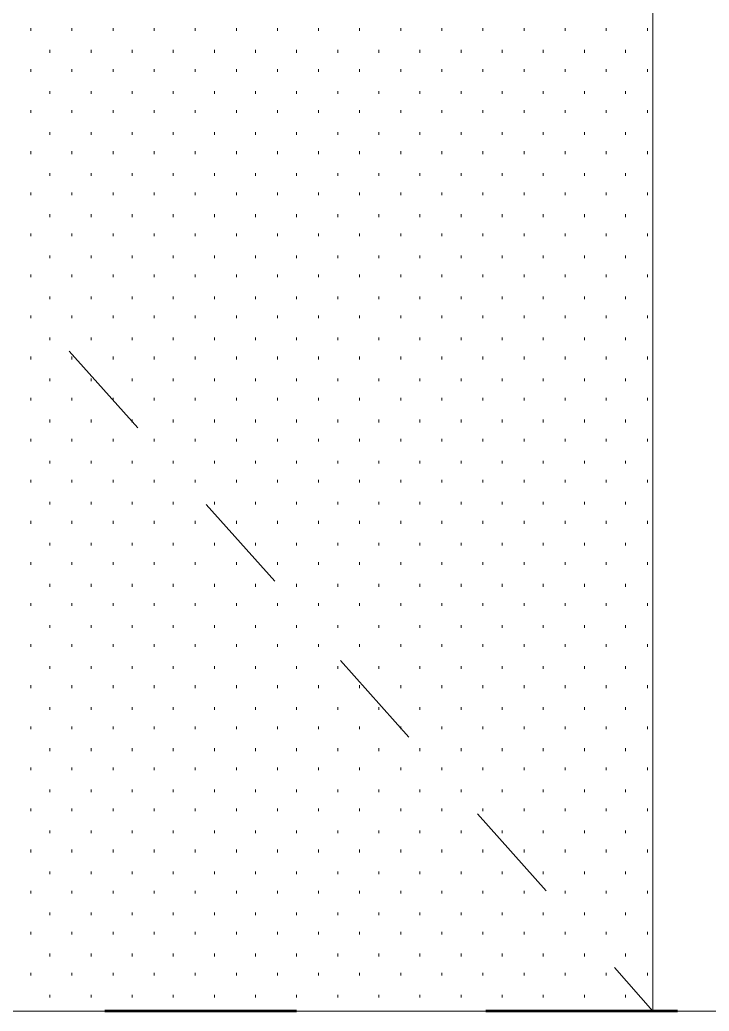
# Model space of a CAD drawing. Header units: inches. Extents: x -6061 to 13621, y -296 to 7483.
# Drawn here: x -5333.24 to -5313.09, y 286.85 to 315.85 of the extents above; entities that cross this region are included whole.
import ezdxf

# ---------------------------------------------------------------- set-up
doc = ezdxf.new("R2010")
doc.units = ezdxf.units.IN
doc.header["$MEASUREMENT"] = 0
doc.layers.get('0').update_dxf_attribs({"linetype": 'CONTINUOUS'})

msp = doc.modelspace()

# ---------------------------------------------------------------- linework, layer by layer
at = {"color": 7, "linetype": 'Continuous', "lineweight": 9, "true_color": 0x000007}
for p, q in [((-5314.73533, 370.94796), (-5314.73533, 286.85294)), ((-5314.73533, 368.38507), (-5314.73533, 286.85294)), ((-5329.79234, 303.91222), (-5331.79461, 306.15475)), ((-5325.78782, 299.42715), (-5327.79008, 301.66968)), ((-5321.86338, 294.86199), (-5323.86565, 297.10452)), ((-5317.85886, 290.37692), (-5319.86112, 292.61946)), ((-5314.73533, 286.85294), (-5315.8566, 288.13439)), ((-5350.77605, 286.85294), (-5314.73533, 286.85294)), ((-5314.73533, 286.85294), (-5350.77605, 286.85294)), ((-5312.25252, 286.85294), (-5314.73533, 286.85294)), ((-5314.73533, 286.85294), (-5312.25252, 286.85294))]:
    msp.add_line(p, q, dxfattribs=at)
at = {"color": 7, "linetype": 'Continuous', "lineweight": 9, "true_color": 0xffffff}
for p, q in [((-5332.91587, 315.52534), (-5332.91587, 315.60543)), ((-5331.71452, 315.52534), (-5331.71452, 315.60543)), ((-5330.51316, 315.52534), (-5330.51316, 315.60543)), ((-5329.3118, 315.52534), (-5329.3118, 315.60543)), ((-5328.11044, 315.52534), (-5328.11044, 315.60543)), ((-5326.90909, 315.52534), (-5326.90909, 315.60543)), ((-5325.70773, 315.52534), (-5325.70773, 315.60543)), ((-5324.50637, 315.52534), (-5324.50637, 315.60543)), ((-5323.30501, 315.52534), (-5323.30501, 315.60543)), ((-5322.10366, 315.52534), (-5322.10366, 315.60543)), ((-5320.9023, 315.52534), (-5320.9023, 315.60543)), ((-5319.70094, 315.52534), (-5319.70094, 315.60543)), ((-5318.49958, 315.52534), (-5318.49958, 315.60543)), ((-5317.29823, 315.52534), (-5317.29823, 315.60543)), ((-5316.09687, 315.52534), (-5316.09687, 315.60543)), ((-5314.89551, 315.52534), (-5314.89551, 315.60543)), ((-5332.35524, 314.88462), (-5332.35524, 314.96471)), ((-5331.15388, 314.88462), (-5331.15388, 314.96471)), ((-5329.95252, 314.88462), (-5329.95252, 314.96471)), ((-5328.75117, 314.88462), (-5328.75117, 314.96471)), ((-5327.54981, 314.88462), (-5327.54981, 314.96471)), ((-5326.34845, 314.88462), (-5326.34845, 314.96471)), ((-5325.14709, 314.88462), (-5325.14709, 314.96471)), ((-5323.94574, 314.88462), (-5323.94574, 314.96471)), ((-5322.74438, 314.88462), (-5322.74438, 314.96471)), ((-5321.54302, 314.88462), (-5321.54302, 314.96471)), ((-5320.34167, 314.88462), (-5320.34167, 314.96471)), ((-5319.14031, 314.88462), (-5319.14031, 314.96471)), ((-5317.93895, 314.88462), (-5317.93895, 314.96471)), ((-5316.73759, 314.88462), (-5316.73759, 314.96471)), ((-5315.53624, 314.88462), (-5315.53624, 314.96471)), ((-5332.91587, 314.32398), (-5332.91587, 314.40407)), ((-5331.71452, 314.32398), (-5331.71452, 314.40407)), ((-5330.51316, 314.32398), (-5330.51316, 314.40407)), ((-5329.3118, 314.32398), (-5329.3118, 314.40407)), ((-5328.11044, 314.32398), (-5328.11044, 314.40407)), ((-5326.90909, 314.32398), (-5326.90909, 314.40407)), ((-5325.70773, 314.32398), (-5325.70773, 314.40407)), ((-5324.50637, 314.32398), (-5324.50637, 314.40407)), ((-5323.30501, 314.32398), (-5323.30501, 314.40407)), ((-5322.10366, 314.32398), (-5322.10366, 314.40407)), ((-5320.9023, 314.32398), (-5320.9023, 314.40407)), ((-5319.70094, 314.32398), (-5319.70094, 314.40407)), ((-5318.49958, 314.32398), (-5318.49958, 314.40407)), ((-5317.29823, 314.32398), (-5317.29823, 314.40407)), ((-5316.09687, 314.32398), (-5316.09687, 314.40407)), ((-5314.89551, 314.32398), (-5314.89551, 314.40407)), ((-5332.35524, 313.68326), (-5332.35524, 313.76335)), ((-5331.15388, 313.68326), (-5331.15388, 313.76335)), ((-5329.95252, 313.68326), (-5329.95252, 313.76335)), ((-5328.75117, 313.68326), (-5328.75117, 313.76335)), ((-5327.54981, 313.68326), (-5327.54981, 313.76335)), ((-5326.34845, 313.68326), (-5326.34845, 313.76335)), ((-5325.14709, 313.68326), (-5325.14709, 313.76335)), ((-5323.94574, 313.68326), (-5323.94574, 313.76335)), ((-5322.74438, 313.68326), (-5322.74438, 313.76335)), ((-5321.54302, 313.68326), (-5321.54302, 313.76335)), ((-5320.34167, 313.68326), (-5320.34167, 313.76335)), ((-5319.14031, 313.68326), (-5319.14031, 313.76335)), ((-5317.93895, 313.68326), (-5317.93895, 313.76335)), ((-5316.73759, 313.68326), (-5316.73759, 313.76335)), ((-5315.53624, 313.68326), (-5315.53624, 313.76335)), ((-5332.91587, 313.12262), (-5332.91587, 313.20271)), ((-5331.71452, 313.12262), (-5331.71452, 313.20271)), ((-5330.51316, 313.12262), (-5330.51316, 313.20271)), ((-5329.3118, 313.12262), (-5329.3118, 313.20271)), ((-5328.11044, 313.12262), (-5328.11044, 313.20271)), ((-5326.90909, 313.12262), (-5326.90909, 313.20271)), ((-5325.70773, 313.12262), (-5325.70773, 313.20271)), ((-5324.50637, 313.12262), (-5324.50637, 313.20271)), ((-5323.30501, 313.12262), (-5323.30501, 313.20271)), ((-5322.10366, 313.12262), (-5322.10366, 313.20271)), ((-5320.9023, 313.12262), (-5320.9023, 313.20271)), ((-5319.70094, 313.12262), (-5319.70094, 313.20271)), ((-5318.49958, 313.12262), (-5318.49958, 313.20271)), ((-5317.29823, 313.12262), (-5317.29823, 313.20271)), ((-5316.09687, 313.12262), (-5316.09687, 313.20271)), ((-5314.89551, 313.12262), (-5314.89551, 313.20271)), ((-5332.35524, 312.4819), (-5332.35524, 312.56199)), ((-5331.15388, 312.4819), (-5331.15388, 312.56199)), ((-5329.95252, 312.4819), (-5329.95252, 312.56199)), ((-5328.75117, 312.4819), (-5328.75117, 312.56199)), ((-5327.54981, 312.4819), (-5327.54981, 312.56199)), ((-5326.34845, 312.4819), (-5326.34845, 312.56199)), ((-5325.14709, 312.4819), (-5325.14709, 312.56199)), ((-5323.94574, 312.4819), (-5323.94574, 312.56199)), ((-5322.74438, 312.4819), (-5322.74438, 312.56199)), ((-5321.54302, 312.4819), (-5321.54302, 312.56199)), ((-5320.34167, 312.4819), (-5320.34167, 312.56199)), ((-5319.14031, 312.4819), (-5319.14031, 312.56199)), ((-5317.93895, 312.4819), (-5317.93895, 312.56199)), ((-5316.73759, 312.4819), (-5316.73759, 312.56199)), ((-5315.53624, 312.4819), (-5315.53624, 312.56199)), ((-5332.91587, 311.92127), (-5332.91587, 312.00136)), ((-5331.71452, 311.92127), (-5331.71452, 312.00136)), ((-5330.51316, 311.92127), (-5330.51316, 312.00136)), ((-5329.3118, 311.92127), (-5329.3118, 312.00136)), ((-5328.11044, 311.92127), (-5328.11044, 312.00136)), ((-5326.90909, 311.92127), (-5326.90909, 312.00136)), ((-5325.70773, 311.92127), (-5325.70773, 312.00136)), ((-5324.50637, 311.92127), (-5324.50637, 312.00136)), ((-5323.30501, 311.92127), (-5323.30501, 312.00136)), ((-5322.10366, 311.92127), (-5322.10366, 312.00136)), ((-5320.9023, 311.92127), (-5320.9023, 312.00136)), ((-5319.70094, 311.92127), (-5319.70094, 312.00136)), ((-5318.49958, 311.92127), (-5318.49958, 312.00136)), ((-5317.29823, 311.92127), (-5317.29823, 312.00136)), ((-5316.09687, 311.92127), (-5316.09687, 312.00136)), ((-5314.89551, 311.92127), (-5314.89551, 312.00136)), ((-5332.35524, 311.28054), (-5332.35524, 311.36063)), ((-5331.15388, 311.28054), (-5331.15388, 311.36063)), ((-5329.95252, 311.28054), (-5329.95252, 311.36063)), ((-5328.75117, 311.28054), (-5328.75117, 311.36063)), ((-5327.54981, 311.28054), (-5327.54981, 311.36063)), ((-5326.34845, 311.28054), (-5326.34845, 311.36063)), ((-5325.14709, 311.28054), (-5325.14709, 311.36063)), ((-5323.94574, 311.28054), (-5323.94574, 311.36063)), ((-5322.74438, 311.28054), (-5322.74438, 311.36063)), ((-5321.54302, 311.28054), (-5321.54302, 311.36063)), ((-5320.34167, 311.28054), (-5320.34167, 311.36063)), ((-5319.14031, 311.28054), (-5319.14031, 311.36063)), ((-5317.93895, 311.28054), (-5317.93895, 311.36063)), ((-5316.73759, 311.28054), (-5316.73759, 311.36063)), ((-5315.53624, 311.28054), (-5315.53624, 311.36063)), ((-5332.91587, 310.71991), (-5332.91587, 310.8)), ((-5331.71452, 310.71991), (-5331.71452, 310.8)), ((-5330.51316, 310.71991), (-5330.51316, 310.8)), ((-5329.3118, 310.71991), (-5329.3118, 310.8)), ((-5328.11044, 310.71991), (-5328.11044, 310.8)), ((-5326.90909, 310.71991), (-5326.90909, 310.8)), ((-5325.70773, 310.71991), (-5325.70773, 310.8)), ((-5324.50637, 310.71991), (-5324.50637, 310.8)), ((-5323.30501, 310.71991), (-5323.30501, 310.8)), ((-5322.10366, 310.71991), (-5322.10366, 310.8)), ((-5320.9023, 310.71991), (-5320.9023, 310.8)), ((-5319.70094, 310.71991), (-5319.70094, 310.8)), ((-5318.49958, 310.71991), (-5318.49958, 310.8)), ((-5317.29823, 310.71991), (-5317.29823, 310.8)), ((-5316.09687, 310.71991), (-5316.09687, 310.8)), ((-5314.89551, 310.71991), (-5314.89551, 310.8)), ((-5332.35524, 310.07919), (-5332.35524, 310.15928)), ((-5331.15388, 310.07919), (-5331.15388, 310.15928)), ((-5329.95252, 310.07919), (-5329.95252, 310.15928)), ((-5328.75117, 310.07919), (-5328.75117, 310.15928)), ((-5327.54981, 310.07919), (-5327.54981, 310.15928)), ((-5326.34845, 310.07919), (-5326.34845, 310.15928)), ((-5325.14709, 310.07919), (-5325.14709, 310.15928)), ((-5323.94574, 310.07919), (-5323.94574, 310.15928)), ((-5322.74438, 310.07919), (-5322.74438, 310.15928)), ((-5321.54302, 310.07919), (-5321.54302, 310.15928)), ((-5320.34167, 310.07919), (-5320.34167, 310.15928)), ((-5319.14031, 310.07919), (-5319.14031, 310.15928)), ((-5317.93895, 310.07919), (-5317.93895, 310.15928)), ((-5316.73759, 310.07919), (-5316.73759, 310.15928)), ((-5315.53624, 310.07919), (-5315.53624, 310.15928)), ((-5332.91587, 309.51855), (-5332.91587, 309.59864)), ((-5331.71452, 309.51855), (-5331.71452, 309.59864)), ((-5330.51316, 309.51855), (-5330.51316, 309.59864)), ((-5329.3118, 309.51855), (-5329.3118, 309.59864)), ((-5328.11044, 309.51855), (-5328.11044, 309.59864)), ((-5326.90909, 309.51855), (-5326.90909, 309.59864)), ((-5325.70773, 309.51855), (-5325.70773, 309.59864)), ((-5324.50637, 309.51855), (-5324.50637, 309.59864)), ((-5323.30501, 309.51855), (-5323.30501, 309.59864)), ((-5322.10366, 309.51855), (-5322.10366, 309.59864)), ((-5320.9023, 309.51855), (-5320.9023, 309.59864)), ((-5319.70094, 309.51855), (-5319.70094, 309.59864)), ((-5318.49958, 309.51855), (-5318.49958, 309.59864)), ((-5317.29823, 309.51855), (-5317.29823, 309.59864)), ((-5316.09687, 309.51855), (-5316.09687, 309.59864)), ((-5314.89551, 309.51855), (-5314.89551, 309.59864)), ((-5332.35524, 308.87783), (-5332.35524, 308.95792)), ((-5331.15388, 308.87783), (-5331.15388, 308.95792)), ((-5329.95252, 308.87783), (-5329.95252, 308.95792)), ((-5328.75117, 308.87783), (-5328.75117, 308.95792)), ((-5327.54981, 308.87783), (-5327.54981, 308.95792)), ((-5326.34845, 308.87783), (-5326.34845, 308.95792)), ((-5325.14709, 308.87783), (-5325.14709, 308.95792)), ((-5323.94574, 308.87783), (-5323.94574, 308.95792)), ((-5322.74438, 308.87783), (-5322.74438, 308.95792)), ((-5321.54302, 308.87783), (-5321.54302, 308.95792)), ((-5320.34167, 308.87783), (-5320.34167, 308.95792)), ((-5319.14031, 308.87783), (-5319.14031, 308.95792)), ((-5317.93895, 308.87783), (-5317.93895, 308.95792)), ((-5316.73759, 308.87783), (-5316.73759, 308.95792)), ((-5315.53624, 308.87783), (-5315.53624, 308.95792)), ((-5332.91587, 308.31719), (-5332.91587, 308.39728)), ((-5331.71452, 308.31719), (-5331.71452, 308.39728)), ((-5330.51316, 308.31719), (-5330.51316, 308.39728)), ((-5329.3118, 308.31719), (-5329.3118, 308.39728)), ((-5328.11044, 308.31719), (-5328.11044, 308.39728)), ((-5326.90909, 308.31719), (-5326.90909, 308.39728)), ((-5325.70773, 308.31719), (-5325.70773, 308.39728)), ((-5324.50637, 308.31719), (-5324.50637, 308.39728)), ((-5323.30501, 308.31719), (-5323.30501, 308.39728)), ((-5322.10366, 308.31719), (-5322.10366, 308.39728)), ((-5320.9023, 308.31719), (-5320.9023, 308.39728)), ((-5319.70094, 308.31719), (-5319.70094, 308.39728)), ((-5318.49958, 308.31719), (-5318.49958, 308.39728)), ((-5317.29823, 308.31719), (-5317.29823, 308.39728)), ((-5316.09687, 308.31719), (-5316.09687, 308.39728)), ((-5314.89551, 308.31719), (-5314.89551, 308.39728)), ((-5332.35524, 307.67647), (-5332.35524, 307.75656)), ((-5331.15388, 307.67647), (-5331.15388, 307.75656)), ((-5329.95252, 307.67647), (-5329.95252, 307.75656)), ((-5328.75117, 307.67647), (-5328.75117, 307.75656)), ((-5327.54981, 307.67647), (-5327.54981, 307.75656)), ((-5326.34845, 307.67647), (-5326.34845, 307.75656)), ((-5325.14709, 307.67647), (-5325.14709, 307.75656)), ((-5323.94574, 307.67647), (-5323.94574, 307.75656)), ((-5322.74438, 307.67647), (-5322.74438, 307.75656)), ((-5321.54302, 307.67647), (-5321.54302, 307.75656)), ((-5320.34167, 307.67647), (-5320.34167, 307.75656)), ((-5319.14031, 307.67647), (-5319.14031, 307.75656)), ((-5317.93895, 307.67647), (-5317.93895, 307.75656)), ((-5316.73759, 307.67647), (-5316.73759, 307.75656)), ((-5315.53624, 307.67647), (-5315.53624, 307.75656)), ((-5332.91587, 307.11584), (-5332.91587, 307.19593)), ((-5331.71452, 307.11584), (-5331.71452, 307.19593)), ((-5330.51316, 307.11584), (-5330.51316, 307.19593)), ((-5329.3118, 307.11584), (-5329.3118, 307.19593)), ((-5328.11044, 307.11584), (-5328.11044, 307.19593)), ((-5326.90909, 307.11584), (-5326.90909, 307.19593)), ((-5325.70773, 307.11584), (-5325.70773, 307.19593)), ((-5324.50637, 307.11584), (-5324.50637, 307.19593)), ((-5323.30501, 307.11584), (-5323.30501, 307.19593)), ((-5322.10366, 307.11584), (-5322.10366, 307.19593)), ((-5320.9023, 307.11584), (-5320.9023, 307.19593)), ((-5319.70094, 307.11584), (-5319.70094, 307.19593)), ((-5318.49958, 307.11584), (-5318.49958, 307.19593)), ((-5317.29823, 307.11584), (-5317.29823, 307.19593)), ((-5316.09687, 307.11584), (-5316.09687, 307.19593)), ((-5314.89551, 307.11584), (-5314.89551, 307.19593)), ((-5332.35524, 306.47511), (-5332.35524, 306.5552)), ((-5331.15388, 306.47511), (-5331.15388, 306.5552)), ((-5329.95252, 306.47511), (-5329.95252, 306.5552)), ((-5328.75117, 306.47511), (-5328.75117, 306.5552)), ((-5327.54981, 306.47511), (-5327.54981, 306.5552)), ((-5326.34845, 306.47511), (-5326.34845, 306.5552)), ((-5325.14709, 306.47511), (-5325.14709, 306.5552)), ((-5323.94574, 306.47511), (-5323.94574, 306.5552)), ((-5322.74438, 306.47511), (-5322.74438, 306.5552)), ((-5321.54302, 306.47511), (-5321.54302, 306.5552)), ((-5320.34167, 306.47511), (-5320.34167, 306.5552)), ((-5319.14031, 306.47511), (-5319.14031, 306.5552)), ((-5317.93895, 306.47511), (-5317.93895, 306.5552)), ((-5316.73759, 306.47511), (-5316.73759, 306.5552)), ((-5315.53624, 306.47511), (-5315.53624, 306.5552)), ((-5332.91587, 305.91448), (-5332.91587, 305.99457)), ((-5331.71452, 305.91448), (-5331.71452, 305.99457)), ((-5330.51316, 305.91448), (-5330.51316, 305.99457)), ((-5329.3118, 305.91448), (-5329.3118, 305.99457)), ((-5328.11044, 305.91448), (-5328.11044, 305.99457)), ((-5326.90909, 305.91448), (-5326.90909, 305.99457)), ((-5325.70773, 305.91448), (-5325.70773, 305.99457)), ((-5324.50637, 305.91448), (-5324.50637, 305.99457)), ((-5323.30501, 305.91448), (-5323.30501, 305.99457)), ((-5322.10366, 305.91448), (-5322.10366, 305.99457)), ((-5320.9023, 305.91448), (-5320.9023, 305.99457)), ((-5319.70094, 305.91448), (-5319.70094, 305.99457)), ((-5318.49958, 305.91448), (-5318.49958, 305.99457)), ((-5317.29823, 305.91448), (-5317.29823, 305.99457)), ((-5316.09687, 305.91448), (-5316.09687, 305.99457)), ((-5314.89551, 305.91448), (-5314.89551, 305.99457)), ((-5332.35524, 305.27376), (-5332.35524, 305.35385)), ((-5331.15388, 305.27376), (-5331.15388, 305.35385)), ((-5329.95252, 305.27376), (-5329.95252, 305.35385)), ((-5328.75117, 305.27376), (-5328.75117, 305.35385)), ((-5327.54981, 305.27376), (-5327.54981, 305.35385)), ((-5326.34845, 305.27376), (-5326.34845, 305.35385)), ((-5325.14709, 305.27376), (-5325.14709, 305.35385)), ((-5323.94574, 305.27376), (-5323.94574, 305.35385)), ((-5322.74438, 305.27376), (-5322.74438, 305.35385)), ((-5321.54302, 305.27376), (-5321.54302, 305.35385)), ((-5320.34167, 305.27376), (-5320.34167, 305.35385)), ((-5319.14031, 305.27376), (-5319.14031, 305.35385)), ((-5317.93895, 305.27376), (-5317.93895, 305.35385)), ((-5316.73759, 305.27376), (-5316.73759, 305.35385)), ((-5315.53624, 305.27376), (-5315.53624, 305.35385)), ((-5332.91587, 304.71312), (-5332.91587, 304.79321)), ((-5331.71452, 304.71312), (-5331.71452, 304.79321)), ((-5330.51316, 304.71312), (-5330.51316, 304.79321)), ((-5329.3118, 304.71312), (-5329.3118, 304.79321)), ((-5328.11044, 304.71312), (-5328.11044, 304.79321)), ((-5326.90909, 304.71312), (-5326.90909, 304.79321)), ((-5325.70773, 304.71312), (-5325.70773, 304.79321)), ((-5324.50637, 304.71312), (-5324.50637, 304.79321)), ((-5323.30501, 304.71312), (-5323.30501, 304.79321)), ((-5322.10366, 304.71312), (-5322.10366, 304.79321)), ((-5320.9023, 304.71312), (-5320.9023, 304.79321)), ((-5319.70094, 304.71312), (-5319.70094, 304.79321)), ((-5318.49958, 304.71312), (-5318.49958, 304.79321)), ((-5317.29823, 304.71312), (-5317.29823, 304.79321)), ((-5316.09687, 304.71312), (-5316.09687, 304.79321)), ((-5314.89551, 304.71312), (-5314.89551, 304.79321)), ((-5332.35524, 304.0724), (-5332.35524, 304.15249)), ((-5331.15388, 304.0724), (-5331.15388, 304.15249)), ((-5329.95252, 304.0724), (-5329.95252, 304.15249)), ((-5328.75117, 304.0724), (-5328.75117, 304.15249)), ((-5327.54981, 304.0724), (-5327.54981, 304.15249)), ((-5326.34845, 304.0724), (-5326.34845, 304.15249)), ((-5325.14709, 304.0724), (-5325.14709, 304.15249)), ((-5323.94574, 304.0724), (-5323.94574, 304.15249)), ((-5322.74438, 304.0724), (-5322.74438, 304.15249)), ((-5321.54302, 304.0724), (-5321.54302, 304.15249)), ((-5320.34167, 304.0724), (-5320.34167, 304.15249)), ((-5319.14031, 304.0724), (-5319.14031, 304.15249)), ((-5317.93895, 304.0724), (-5317.93895, 304.15249)), ((-5316.73759, 304.0724), (-5316.73759, 304.15249)), ((-5315.53624, 304.0724), (-5315.53624, 304.15249)), ((-5332.91587, 303.51176), (-5332.91587, 303.59185)), ((-5331.71452, 303.51176), (-5331.71452, 303.59185)), ((-5330.51316, 303.51176), (-5330.51316, 303.59185)), ((-5329.3118, 303.51176), (-5329.3118, 303.59185)), ((-5328.11044, 303.51176), (-5328.11044, 303.59185)), ((-5326.90909, 303.51176), (-5326.90909, 303.59185)), ((-5325.70773, 303.51176), (-5325.70773, 303.59185)), ((-5324.50637, 303.51176), (-5324.50637, 303.59185)), ((-5323.30501, 303.51176), (-5323.30501, 303.59185)), ((-5322.10366, 303.51176), (-5322.10366, 303.59185)), ((-5320.9023, 303.51176), (-5320.9023, 303.59185)), ((-5319.70094, 303.51176), (-5319.70094, 303.59185)), ((-5318.49958, 303.51176), (-5318.49958, 303.59185)), ((-5317.29823, 303.51176), (-5317.29823, 303.59185)), ((-5316.09687, 303.51176), (-5316.09687, 303.59185)), ((-5314.89551, 303.51176), (-5314.89551, 303.59185)), ((-5332.35524, 302.87104), (-5332.35524, 302.95113)), ((-5331.15388, 302.87104), (-5331.15388, 302.95113)), ((-5329.95252, 302.87104), (-5329.95252, 302.95113)), ((-5328.75117, 302.87104), (-5328.75117, 302.95113)), ((-5327.54981, 302.87104), (-5327.54981, 302.95113)), ((-5326.34845, 302.87104), (-5326.34845, 302.95113)), ((-5325.14709, 302.87104), (-5325.14709, 302.95113)), ((-5323.94574, 302.87104), (-5323.94574, 302.95113)), ((-5322.74438, 302.87104), (-5322.74438, 302.95113)), ((-5321.54302, 302.87104), (-5321.54302, 302.95113)), ((-5320.34167, 302.87104), (-5320.34167, 302.95113)), ((-5319.14031, 302.87104), (-5319.14031, 302.95113)), ((-5317.93895, 302.87104), (-5317.93895, 302.95113)), ((-5316.73759, 302.87104), (-5316.73759, 302.95113)), ((-5315.53624, 302.87104), (-5315.53624, 302.95113)), ((-5332.91587, 302.31041), (-5332.91587, 302.3905)), ((-5331.71452, 302.31041), (-5331.71452, 302.3905)), ((-5330.51316, 302.31041), (-5330.51316, 302.3905)), ((-5329.3118, 302.31041), (-5329.3118, 302.3905)), ((-5328.11044, 302.31041), (-5328.11044, 302.3905)), ((-5326.90909, 302.31041), (-5326.90909, 302.3905)), ((-5325.70773, 302.31041), (-5325.70773, 302.3905)), ((-5324.50637, 302.31041), (-5324.50637, 302.3905)), ((-5323.30501, 302.31041), (-5323.30501, 302.3905)), ((-5322.10366, 302.31041), (-5322.10366, 302.3905)), ((-5320.9023, 302.31041), (-5320.9023, 302.3905)), ((-5319.70094, 302.31041), (-5319.70094, 302.3905)), ((-5318.49958, 302.31041), (-5318.49958, 302.3905)), ((-5317.29823, 302.31041), (-5317.29823, 302.3905)), ((-5316.09687, 302.31041), (-5316.09687, 302.3905)), ((-5314.89551, 302.31041), (-5314.89551, 302.3905)), ((-5332.35524, 301.66968), (-5332.35524, 301.74977)), ((-5331.15388, 301.66968), (-5331.15388, 301.74977)), ((-5329.95252, 301.66968), (-5329.95252, 301.74977)), ((-5328.75117, 301.66968), (-5328.75117, 301.74977)), ((-5327.54981, 301.66968), (-5327.54981, 301.74977)), ((-5326.34845, 301.66968), (-5326.34845, 301.74977)), ((-5325.14709, 301.66968), (-5325.14709, 301.74977)), ((-5323.94574, 301.66968), (-5323.94574, 301.74977)), ((-5322.74438, 301.66968), (-5322.74438, 301.74977)), ((-5321.54302, 301.66968), (-5321.54302, 301.74977)), ((-5320.34167, 301.66968), (-5320.34167, 301.74977)), ((-5319.14031, 301.66968), (-5319.14031, 301.74977)), ((-5317.93895, 301.66968), (-5317.93895, 301.74977)), ((-5316.73759, 301.66968), (-5316.73759, 301.74977)), ((-5315.53624, 301.66968), (-5315.53624, 301.74977)), ((-5332.91587, 301.10905), (-5332.91587, 301.18914)), ((-5331.71452, 301.10905), (-5331.71452, 301.18914)), ((-5330.51316, 301.10905), (-5330.51316, 301.18914)), ((-5329.3118, 301.10905), (-5329.3118, 301.18914)), ((-5328.11044, 301.10905), (-5328.11044, 301.18914)), ((-5326.90909, 301.10905), (-5326.90909, 301.18914)), ((-5325.70773, 301.10905), (-5325.70773, 301.18914)), ((-5324.50637, 301.10905), (-5324.50637, 301.18914)), ((-5323.30501, 301.10905), (-5323.30501, 301.18914)), ((-5322.10366, 301.10905), (-5322.10366, 301.18914)), ((-5320.9023, 301.10905), (-5320.9023, 301.18914)), ((-5319.70094, 301.10905), (-5319.70094, 301.18914)), ((-5318.49958, 301.10905), (-5318.49958, 301.18914)), ((-5317.29823, 301.10905), (-5317.29823, 301.18914)), ((-5316.09687, 301.10905), (-5316.09687, 301.18914)), ((-5314.89551, 301.10905), (-5314.89551, 301.18914)), ((-5332.35524, 300.46833), (-5332.35524, 300.54842)), ((-5331.15388, 300.46833), (-5331.15388, 300.54842)), ((-5329.95252, 300.46833), (-5329.95252, 300.54842)), ((-5328.75117, 300.46833), (-5328.75117, 300.54842)), ((-5327.54981, 300.46833), (-5327.54981, 300.54842)), ((-5326.34845, 300.46833), (-5326.34845, 300.54842)), ((-5325.14709, 300.46833), (-5325.14709, 300.54842)), ((-5323.94574, 300.46833), (-5323.94574, 300.54842)), ((-5322.74438, 300.46833), (-5322.74438, 300.54842)), ((-5321.54302, 300.46833), (-5321.54302, 300.54842)), ((-5320.34167, 300.46833), (-5320.34167, 300.54842)), ((-5319.14031, 300.46833), (-5319.14031, 300.54842)), ((-5317.93895, 300.46833), (-5317.93895, 300.54842)), ((-5316.73759, 300.46833), (-5316.73759, 300.54842)), ((-5315.53624, 300.46833), (-5315.53624, 300.54842)), ((-5332.91587, 299.90769), (-5332.91587, 299.98778)), ((-5331.71452, 299.90769), (-5331.71452, 299.98778)), ((-5330.51316, 299.90769), (-5330.51316, 299.98778)), ((-5329.3118, 299.90769), (-5329.3118, 299.98778)), ((-5328.11044, 299.90769), (-5328.11044, 299.98778)), ((-5326.90909, 299.90769), (-5326.90909, 299.98778)), ((-5325.70773, 299.90769), (-5325.70773, 299.98778)), ((-5324.50637, 299.90769), (-5324.50637, 299.98778)), ((-5323.30501, 299.90769), (-5323.30501, 299.98778)), ((-5322.10366, 299.90769), (-5322.10366, 299.98778)), ((-5320.9023, 299.90769), (-5320.9023, 299.98778)), ((-5319.70094, 299.90769), (-5319.70094, 299.98778)), ((-5318.49958, 299.90769), (-5318.49958, 299.98778)), ((-5317.29823, 299.90769), (-5317.29823, 299.98778)), ((-5316.09687, 299.90769), (-5316.09687, 299.98778)), ((-5314.89551, 299.90769), (-5314.89551, 299.98778)), ((-5332.35524, 299.26697), (-5332.35524, 299.34706)), ((-5331.15388, 299.26697), (-5331.15388, 299.34706)), ((-5329.95252, 299.26697), (-5329.95252, 299.34706)), ((-5328.75117, 299.26697), (-5328.75117, 299.34706)), ((-5327.54981, 299.26697), (-5327.54981, 299.34706)), ((-5326.34845, 299.26697), (-5326.34845, 299.34706)), ((-5325.14709, 299.26697), (-5325.14709, 299.34706)), ((-5323.94574, 299.26697), (-5323.94574, 299.34706)), ((-5322.74438, 299.26697), (-5322.74438, 299.34706)), ((-5321.54302, 299.26697), (-5321.54302, 299.34706)), ((-5320.34167, 299.26697), (-5320.34167, 299.34706)), ((-5319.14031, 299.26697), (-5319.14031, 299.34706)), ((-5317.93895, 299.26697), (-5317.93895, 299.34706)), ((-5316.73759, 299.26697), (-5316.73759, 299.34706)), ((-5315.53624, 299.26697), (-5315.53624, 299.34706)), ((-5332.91587, 298.70633), (-5332.91587, 298.78643)), ((-5331.71452, 298.70633), (-5331.71452, 298.78643)), ((-5330.51316, 298.70633), (-5330.51316, 298.78643)), ((-5329.3118, 298.70633), (-5329.3118, 298.78643)), ((-5328.11044, 298.70633), (-5328.11044, 298.78643)), ((-5326.90909, 298.70633), (-5326.90909, 298.78643)), ((-5325.70773, 298.70633), (-5325.70773, 298.78643)), ((-5324.50637, 298.70633), (-5324.50637, 298.78643)), ((-5323.30501, 298.70633), (-5323.30501, 298.78643)), ((-5322.10366, 298.70633), (-5322.10366, 298.78643)), ((-5320.9023, 298.70633), (-5320.9023, 298.78643)), ((-5319.70094, 298.70633), (-5319.70094, 298.78643)), ((-5318.49958, 298.70633), (-5318.49958, 298.78643)), ((-5317.29823, 298.70633), (-5317.29823, 298.78643)), ((-5316.09687, 298.70633), (-5316.09687, 298.78643)), ((-5314.89551, 298.70633), (-5314.89551, 298.78643)), ((-5332.35524, 298.06561), (-5332.35524, 298.1457)), ((-5331.15388, 298.06561), (-5331.15388, 298.1457)), ((-5329.95252, 298.06561), (-5329.95252, 298.1457)), ((-5328.75117, 298.06561), (-5328.75117, 298.1457)), ((-5327.54981, 298.06561), (-5327.54981, 298.1457)), ((-5326.34845, 298.06561), (-5326.34845, 298.1457)), ((-5325.14709, 298.06561), (-5325.14709, 298.1457)), ((-5323.94574, 298.06561), (-5323.94574, 298.1457)), ((-5322.74438, 298.06561), (-5322.74438, 298.1457)), ((-5321.54302, 298.06561), (-5321.54302, 298.1457)), ((-5320.34167, 298.06561), (-5320.34167, 298.1457)), ((-5319.14031, 298.06561), (-5319.14031, 298.1457)), ((-5317.93895, 298.06561), (-5317.93895, 298.1457)), ((-5316.73759, 298.06561), (-5316.73759, 298.1457)), ((-5315.53624, 298.06561), (-5315.53624, 298.1457)), ((-5332.91587, 297.50498), (-5332.91587, 297.58507)), ((-5331.71452, 297.50498), (-5331.71452, 297.58507)), ((-5330.51316, 297.50498), (-5330.51316, 297.58507)), ((-5329.3118, 297.50498), (-5329.3118, 297.58507)), ((-5328.11044, 297.50498), (-5328.11044, 297.58507)), ((-5326.90909, 297.50498), (-5326.90909, 297.58507)), ((-5325.70773, 297.50498), (-5325.70773, 297.58507)), ((-5324.50637, 297.50498), (-5324.50637, 297.58507)), ((-5323.30501, 297.50498), (-5323.30501, 297.58507)), ((-5322.10366, 297.50498), (-5322.10366, 297.58507)), ((-5320.9023, 297.50498), (-5320.9023, 297.58507)), ((-5319.70094, 297.50498), (-5319.70094, 297.58507)), ((-5318.49958, 297.50498), (-5318.49958, 297.58507)), ((-5317.29823, 297.50498), (-5317.29823, 297.58507)), ((-5316.09687, 297.50498), (-5316.09687, 297.58507)), ((-5314.89551, 297.50498), (-5314.89551, 297.58507)), ((-5332.35524, 296.86425), (-5332.35524, 296.94434)), ((-5331.15388, 296.86425), (-5331.15388, 296.94434)), ((-5329.95252, 296.86425), (-5329.95252, 296.94434)), ((-5328.75117, 296.86425), (-5328.75117, 296.94434)), ((-5327.54981, 296.86425), (-5327.54981, 296.94434)), ((-5326.34845, 296.86425), (-5326.34845, 296.94434)), ((-5325.14709, 296.86425), (-5325.14709, 296.94434)), ((-5323.94574, 296.86425), (-5323.94574, 296.94434)), ((-5322.74438, 296.86425), (-5322.74438, 296.94434)), ((-5321.54302, 296.86425), (-5321.54302, 296.94434)), ((-5320.34167, 296.86425), (-5320.34167, 296.94434)), ((-5319.14031, 296.86425), (-5319.14031, 296.94434)), ((-5317.93895, 296.86425), (-5317.93895, 296.94434)), ((-5316.73759, 296.86425), (-5316.73759, 296.94434)), ((-5315.53624, 296.86425), (-5315.53624, 296.94434)), ((-5332.91587, 296.30362), (-5332.91587, 296.38371)), ((-5331.71452, 296.30362), (-5331.71452, 296.38371)), ((-5330.51316, 296.30362), (-5330.51316, 296.38371)), ((-5329.3118, 296.30362), (-5329.3118, 296.38371)), ((-5328.11044, 296.30362), (-5328.11044, 296.38371)), ((-5326.90909, 296.30362), (-5326.90909, 296.38371)), ((-5325.70773, 296.30362), (-5325.70773, 296.38371)), ((-5324.50637, 296.30362), (-5324.50637, 296.38371)), ((-5323.30501, 296.30362), (-5323.30501, 296.38371)), ((-5322.10366, 296.30362), (-5322.10366, 296.38371)), ((-5320.9023, 296.30362), (-5320.9023, 296.38371)), ((-5319.70094, 296.30362), (-5319.70094, 296.38371)), ((-5318.49958, 296.30362), (-5318.49958, 296.38371)), ((-5317.29823, 296.30362), (-5317.29823, 296.38371)), ((-5316.09687, 296.30362), (-5316.09687, 296.38371)), ((-5314.89551, 296.30362), (-5314.89551, 296.38371)), ((-5332.35524, 295.6629), (-5332.35524, 295.74299)), ((-5331.15388, 295.6629), (-5331.15388, 295.74299)), ((-5329.95252, 295.6629), (-5329.95252, 295.74299)), ((-5328.75117, 295.6629), (-5328.75117, 295.74299)), ((-5327.54981, 295.6629), (-5327.54981, 295.74299)), ((-5326.34845, 295.6629), (-5326.34845, 295.74299)), ((-5325.14709, 295.6629), (-5325.14709, 295.74299)), ((-5323.94574, 295.6629), (-5323.94574, 295.74299)), ((-5322.74438, 295.6629), (-5322.74438, 295.74299)), ((-5321.54302, 295.6629), (-5321.54302, 295.74299)), ((-5320.34167, 295.6629), (-5320.34167, 295.74299)), ((-5319.14031, 295.6629), (-5319.14031, 295.74299)), ((-5317.93895, 295.6629), (-5317.93895, 295.74299)), ((-5316.73759, 295.6629), (-5316.73759, 295.74299)), ((-5315.53624, 295.6629), (-5315.53624, 295.74299)), ((-5332.91587, 295.10226), (-5332.91587, 295.18235)), ((-5331.71452, 295.10226), (-5331.71452, 295.18235)), ((-5330.51316, 295.10226), (-5330.51316, 295.18235)), ((-5329.3118, 295.10226), (-5329.3118, 295.18235)), ((-5328.11044, 295.10226), (-5328.11044, 295.18235)), ((-5326.90909, 295.10226), (-5326.90909, 295.18235)), ((-5325.70773, 295.10226), (-5325.70773, 295.18235)), ((-5324.50637, 295.10226), (-5324.50637, 295.18235)), ((-5323.30501, 295.10226), (-5323.30501, 295.18235)), ((-5322.10366, 295.10226), (-5322.10366, 295.18235)), ((-5320.9023, 295.10226), (-5320.9023, 295.18235)), ((-5319.70094, 295.10226), (-5319.70094, 295.18235)), ((-5318.49958, 295.10226), (-5318.49958, 295.18235)), ((-5317.29823, 295.10226), (-5317.29823, 295.18235)), ((-5316.09687, 295.10226), (-5316.09687, 295.18235)), ((-5314.89551, 295.10226), (-5314.89551, 295.18235)), ((-5332.35524, 294.46154), (-5332.35524, 294.54163)), ((-5331.15388, 294.46154), (-5331.15388, 294.54163)), ((-5329.95252, 294.46154), (-5329.95252, 294.54163)), ((-5328.75117, 294.46154), (-5328.75117, 294.54163)), ((-5327.54981, 294.46154), (-5327.54981, 294.54163)), ((-5326.34845, 294.46154), (-5326.34845, 294.54163)), ((-5325.14709, 294.46154), (-5325.14709, 294.54163)), ((-5323.94574, 294.46154), (-5323.94574, 294.54163)), ((-5322.74438, 294.46154), (-5322.74438, 294.54163)), ((-5321.54302, 294.46154), (-5321.54302, 294.54163)), ((-5320.34167, 294.46154), (-5320.34167, 294.54163)), ((-5319.14031, 294.46154), (-5319.14031, 294.54163)), ((-5317.93895, 294.46154), (-5317.93895, 294.54163)), ((-5316.73759, 294.46154), (-5316.73759, 294.54163)), ((-5315.53624, 294.46154), (-5315.53624, 294.54163)), ((-5332.91587, 293.9009), (-5332.91587, 293.981)), ((-5331.71452, 293.9009), (-5331.71452, 293.981)), ((-5330.51316, 293.9009), (-5330.51316, 293.981)), ((-5329.3118, 293.9009), (-5329.3118, 293.981)), ((-5328.11044, 293.9009), (-5328.11044, 293.981)), ((-5326.90909, 293.9009), (-5326.90909, 293.981)), ((-5325.70773, 293.9009), (-5325.70773, 293.981)), ((-5324.50637, 293.9009), (-5324.50637, 293.981)), ((-5323.30501, 293.9009), (-5323.30501, 293.981)), ((-5322.10366, 293.9009), (-5322.10366, 293.981)), ((-5320.9023, 293.9009), (-5320.9023, 293.981)), ((-5319.70094, 293.9009), (-5319.70094, 293.981)), ((-5318.49958, 293.9009), (-5318.49958, 293.981)), ((-5317.29823, 293.9009), (-5317.29823, 293.981)), ((-5316.09687, 293.9009), (-5316.09687, 293.981)), ((-5314.89551, 293.9009), (-5314.89551, 293.981)), ((-5332.35524, 293.26018), (-5332.35524, 293.34027)), ((-5331.15388, 293.26018), (-5331.15388, 293.34027)), ((-5329.95252, 293.26018), (-5329.95252, 293.34027)), ((-5328.75117, 293.26018), (-5328.75117, 293.34027)), ((-5327.54981, 293.26018), (-5327.54981, 293.34027)), ((-5326.34845, 293.26018), (-5326.34845, 293.34027)), ((-5325.14709, 293.26018), (-5325.14709, 293.34027)), ((-5323.94574, 293.26018), (-5323.94574, 293.34027)), ((-5322.74438, 293.26018), (-5322.74438, 293.34027)), ((-5321.54302, 293.26018), (-5321.54302, 293.34027)), ((-5320.34167, 293.26018), (-5320.34167, 293.34027)), ((-5319.14031, 293.26018), (-5319.14031, 293.34027)), ((-5317.93895, 293.26018), (-5317.93895, 293.34027)), ((-5316.73759, 293.26018), (-5316.73759, 293.34027)), ((-5315.53624, 293.26018), (-5315.53624, 293.34027)), ((-5332.91587, 292.69955), (-5332.91587, 292.77964)), ((-5331.71452, 292.69955), (-5331.71452, 292.77964)), ((-5330.51316, 292.69955), (-5330.51316, 292.77964)), ((-5329.3118, 292.69955), (-5329.3118, 292.77964)), ((-5328.11044, 292.69955), (-5328.11044, 292.77964)), ((-5326.90909, 292.69955), (-5326.90909, 292.77964)), ((-5325.70773, 292.69955), (-5325.70773, 292.77964)), ((-5324.50637, 292.69955), (-5324.50637, 292.77964)), ((-5323.30501, 292.69955), (-5323.30501, 292.77964)), ((-5322.10366, 292.69955), (-5322.10366, 292.77964)), ((-5320.9023, 292.69955), (-5320.9023, 292.77964)), ((-5319.70094, 292.69955), (-5319.70094, 292.77964)), ((-5318.49958, 292.69955), (-5318.49958, 292.77964)), ((-5317.29823, 292.69955), (-5317.29823, 292.77964)), ((-5316.09687, 292.69955), (-5316.09687, 292.77964)), ((-5314.89551, 292.69955), (-5314.89551, 292.77964)), ((-5332.35524, 292.05882), (-5332.35524, 292.13891)), ((-5331.15388, 292.05882), (-5331.15388, 292.13891)), ((-5329.95252, 292.05882), (-5329.95252, 292.13891)), ((-5328.75117, 292.05882), (-5328.75117, 292.13891)), ((-5327.54981, 292.05882), (-5327.54981, 292.13891)), ((-5326.34845, 292.05882), (-5326.34845, 292.13891)), ((-5325.14709, 292.05882), (-5325.14709, 292.13891)), ((-5323.94574, 292.05882), (-5323.94574, 292.13891)), ((-5322.74438, 292.05882), (-5322.74438, 292.13891)), ((-5321.54302, 292.05882), (-5321.54302, 292.13891)), ((-5320.34167, 292.05882), (-5320.34167, 292.13891)), ((-5319.14031, 292.05882), (-5319.14031, 292.13891)), ((-5317.93895, 292.05882), (-5317.93895, 292.13891)), ((-5316.73759, 292.05882), (-5316.73759, 292.13891)), ((-5315.53624, 292.05882), (-5315.53624, 292.13891)), ((-5332.91587, 291.49819), (-5332.91587, 291.57828)), ((-5331.71452, 291.49819), (-5331.71452, 291.57828)), ((-5330.51316, 291.49819), (-5330.51316, 291.57828)), ((-5329.3118, 291.49819), (-5329.3118, 291.57828)), ((-5328.11044, 291.49819), (-5328.11044, 291.57828)), ((-5326.90909, 291.49819), (-5326.90909, 291.57828)), ((-5325.70773, 291.49819), (-5325.70773, 291.57828)), ((-5324.50637, 291.49819), (-5324.50637, 291.57828)), ((-5323.30501, 291.49819), (-5323.30501, 291.57828)), ((-5322.10366, 291.49819), (-5322.10366, 291.57828)), ((-5320.9023, 291.49819), (-5320.9023, 291.57828)), ((-5319.70094, 291.49819), (-5319.70094, 291.57828)), ((-5318.49958, 291.49819), (-5318.49958, 291.57828)), ((-5317.29823, 291.49819), (-5317.29823, 291.57828)), ((-5316.09687, 291.49819), (-5316.09687, 291.57828)), ((-5314.89551, 291.49819), (-5314.89551, 291.57828)), ((-5332.35524, 290.85747), (-5332.35524, 290.93756)), ((-5331.15388, 290.85747), (-5331.15388, 290.93756)), ((-5329.95252, 290.85747), (-5329.95252, 290.93756)), ((-5328.75117, 290.85747), (-5328.75117, 290.93756)), ((-5327.54981, 290.85747), (-5327.54981, 290.93756)), ((-5326.34845, 290.85747), (-5326.34845, 290.93756)), ((-5325.14709, 290.85747), (-5325.14709, 290.93756)), ((-5323.94574, 290.85747), (-5323.94574, 290.93756)), ((-5322.74438, 290.85747), (-5322.74438, 290.93756)), ((-5321.54302, 290.85747), (-5321.54302, 290.93756)), ((-5320.34167, 290.85747), (-5320.34167, 290.93756)), ((-5319.14031, 290.85747), (-5319.14031, 290.93756)), ((-5317.93895, 290.85747), (-5317.93895, 290.93756)), ((-5316.73759, 290.85747), (-5316.73759, 290.93756)), ((-5315.53624, 290.85747), (-5315.53624, 290.93756)), ((-5332.91587, 290.29683), (-5332.91587, 290.37692)), ((-5331.71452, 290.29683), (-5331.71452, 290.37692)), ((-5330.51316, 290.29683), (-5330.51316, 290.37692)), ((-5329.3118, 290.29683), (-5329.3118, 290.37692)), ((-5328.11044, 290.29683), (-5328.11044, 290.37692)), ((-5326.90909, 290.29683), (-5326.90909, 290.37692)), ((-5325.70773, 290.29683), (-5325.70773, 290.37692)), ((-5324.50637, 290.29683), (-5324.50637, 290.37692)), ((-5323.30501, 290.29683), (-5323.30501, 290.37692)), ((-5322.10366, 290.29683), (-5322.10366, 290.37692)), ((-5320.9023, 290.29683), (-5320.9023, 290.37692)), ((-5319.70094, 290.29683), (-5319.70094, 290.37692)), ((-5318.49958, 290.29683), (-5318.49958, 290.37692)), ((-5317.29823, 290.29683), (-5317.29823, 290.37692)), ((-5316.09687, 290.29683), (-5316.09687, 290.37692)), ((-5314.89551, 290.29683), (-5314.89551, 290.37692)), ((-5332.35524, 289.65611), (-5332.35524, 289.7362)), ((-5331.15388, 289.65611), (-5331.15388, 289.7362)), ((-5329.95252, 289.65611), (-5329.95252, 289.7362)), ((-5328.75117, 289.65611), (-5328.75117, 289.7362)), ((-5327.54981, 289.65611), (-5327.54981, 289.7362)), ((-5326.34845, 289.65611), (-5326.34845, 289.7362)), ((-5325.14709, 289.65611), (-5325.14709, 289.7362)), ((-5323.94574, 289.65611), (-5323.94574, 289.7362)), ((-5322.74438, 289.65611), (-5322.74438, 289.7362)), ((-5321.54302, 289.65611), (-5321.54302, 289.7362)), ((-5320.34167, 289.65611), (-5320.34167, 289.7362)), ((-5319.14031, 289.65611), (-5319.14031, 289.7362)), ((-5317.93895, 289.65611), (-5317.93895, 289.7362)), ((-5316.73759, 289.65611), (-5316.73759, 289.7362)), ((-5315.53624, 289.65611), (-5315.53624, 289.7362)), ((-5332.91587, 289.09547), (-5332.91587, 289.17557)), ((-5331.71452, 289.09547), (-5331.71452, 289.17557)), ((-5330.51316, 289.09547), (-5330.51316, 289.17557)), ((-5329.3118, 289.09547), (-5329.3118, 289.17557)), ((-5328.11044, 289.09547), (-5328.11044, 289.17557)), ((-5326.90909, 289.09547), (-5326.90909, 289.17557)), ((-5325.70773, 289.09547), (-5325.70773, 289.17557)), ((-5324.50637, 289.09547), (-5324.50637, 289.17557)), ((-5323.30501, 289.09547), (-5323.30501, 289.17557)), ((-5322.10366, 289.09547), (-5322.10366, 289.17557)), ((-5320.9023, 289.09547), (-5320.9023, 289.17557)), ((-5319.70094, 289.09547), (-5319.70094, 289.17557)), ((-5318.49958, 289.09547), (-5318.49958, 289.17557)), ((-5317.29823, 289.09547), (-5317.29823, 289.17557)), ((-5316.09687, 289.09547), (-5316.09687, 289.17557)), ((-5314.89551, 289.09547), (-5314.89551, 289.17557)), ((-5332.35524, 288.45475), (-5332.35524, 288.53484)), ((-5331.15388, 288.45475), (-5331.15388, 288.53484)), ((-5329.95252, 288.45475), (-5329.95252, 288.53484)), ((-5328.75117, 288.45475), (-5328.75117, 288.53484)), ((-5327.54981, 288.45475), (-5327.54981, 288.53484)), ((-5326.34845, 288.45475), (-5326.34845, 288.53484)), ((-5325.14709, 288.45475), (-5325.14709, 288.53484)), ((-5323.94574, 288.45475), (-5323.94574, 288.53484)), ((-5322.74438, 288.45475), (-5322.74438, 288.53484)), ((-5321.54302, 288.45475), (-5321.54302, 288.53484)), ((-5320.34167, 288.45475), (-5320.34167, 288.53484)), ((-5319.14031, 288.45475), (-5319.14031, 288.53484)), ((-5317.93895, 288.45475), (-5317.93895, 288.53484)), ((-5316.73759, 288.45475), (-5316.73759, 288.53484)), ((-5315.53624, 288.45475), (-5315.53624, 288.53484)), ((-5332.91587, 287.89412), (-5332.91587, 287.97421)), ((-5331.71452, 287.89412), (-5331.71452, 287.97421)), ((-5330.51316, 287.89412), (-5330.51316, 287.97421)), ((-5329.3118, 287.89412), (-5329.3118, 287.97421)), ((-5328.11044, 287.89412), (-5328.11044, 287.97421)), ((-5326.90909, 287.89412), (-5326.90909, 287.97421)), ((-5325.70773, 287.89412), (-5325.70773, 287.97421)), ((-5324.50637, 287.89412), (-5324.50637, 287.97421)), ((-5323.30501, 287.89412), (-5323.30501, 287.97421)), ((-5322.10366, 287.89412), (-5322.10366, 287.97421)), ((-5320.9023, 287.89412), (-5320.9023, 287.97421)), ((-5319.70094, 287.89412), (-5319.70094, 287.97421)), ((-5318.49958, 287.89412), (-5318.49958, 287.97421)), ((-5317.29823, 287.89412), (-5317.29823, 287.97421)), ((-5316.09687, 287.89412), (-5316.09687, 287.97421)), ((-5314.89551, 287.89412), (-5314.89551, 287.97421)), ((-5332.35524, 287.25339), (-5332.35524, 287.33348)), ((-5331.15388, 287.25339), (-5331.15388, 287.33348)), ((-5329.95252, 287.25339), (-5329.95252, 287.33348)), ((-5328.75117, 287.25339), (-5328.75117, 287.33348)), ((-5327.54981, 287.25339), (-5327.54981, 287.33348)), ((-5326.34845, 287.25339), (-5326.34845, 287.33348)), ((-5325.14709, 287.25339), (-5325.14709, 287.33348)), ((-5323.94574, 287.25339), (-5323.94574, 287.33348)), ((-5322.74438, 287.25339), (-5322.74438, 287.33348)), ((-5321.54302, 287.25339), (-5321.54302, 287.33348)), ((-5320.34167, 287.25339), (-5320.34167, 287.33348)), ((-5319.14031, 287.25339), (-5319.14031, 287.33348)), ((-5317.93895, 287.25339), (-5317.93895, 287.33348)), ((-5316.73759, 287.25339), (-5316.73759, 287.33348)), ((-5315.53624, 287.25339), (-5315.53624, 287.33348))]:
    msp.add_line(p, q, dxfattribs=at)
at = {"color": 1, "linetype": 'Continuous', "lineweight": 53, "true_color": 0x000001}
for p, q in [((-5325.14709, 286.85294), (-5330.75343, 286.85294)), ((-5314.01452, 286.85294), (-5319.62085, 286.85294))]:
    msp.add_line(p, q, dxfattribs=at)

doc.saveas('drawing.dxf')
